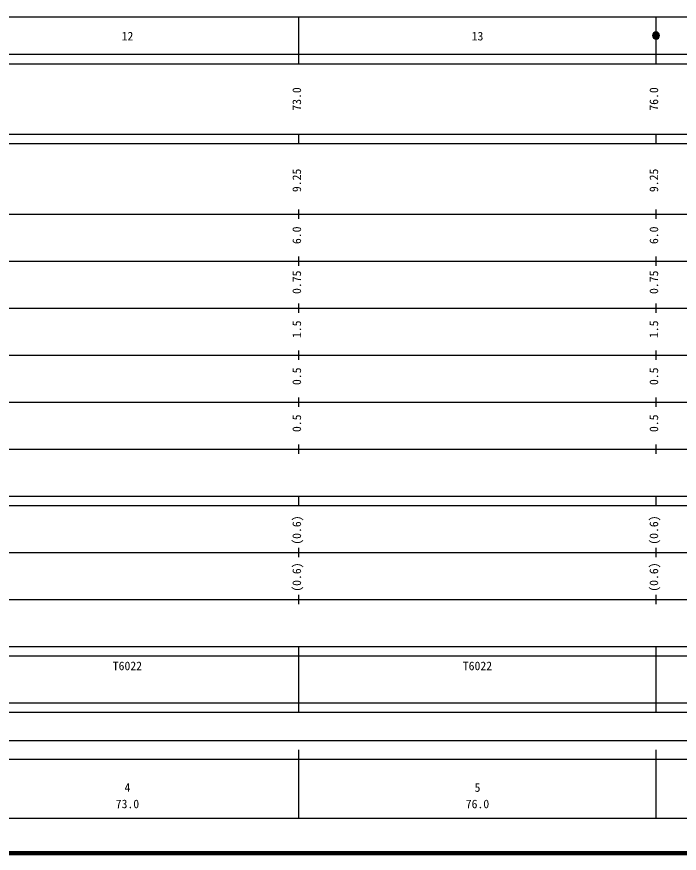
# Model space of a CAD drawing. Units: millimetres on the paper, enlarged 1000 times. Extents: x 40000 to 680000, y 20000 to 380000.
# Drawn here: x 307935 to 448944, y 20000 to 198000 of the extents above; entities that cross this region are included whole.
import ezdxf
from ezdxf.enums import TextEntityAlignment as Align

# ---------------------------------------------------------------- set-up
doc = ezdxf.new("R2010")
doc.units = ezdxf.units.MM
doc.header["$LTSCALE"] = 1000
doc.layers.add('M-TTL', color=2, linetype='Continuous', lineweight=140)
doc.layers.add('M-TTL-BAND', color=7, linetype='Continuous', lineweight=25)
doc.styles.add('ＭＳ ゴシック', font='')
doc.styles.get('ＭＳ ゴシック').set_extended_font_data('MS Gothic')

msp = doc.modelspace()

# ---------------------------------------------------------------- hatches: boundary and pattern name
at = {"layer": 'M-TTL-BAND'}
msp.add_hatch(color=256, dxfattribs=at).paths.add_polyline_path([(444750, 194000, 1), (443250, 194000, 1)])

# ---------------------------------------------------------------- linework, layer by layer
at = {"layer": 'M-TTL'}
msp.add_line((40000, 20000), (680000, 20000), dxfattribs=at)
at = {"layer": 'M-TTL-BAND'}
for p, q in [((68000, 198000), (579000, 198000)), ((368000, 188000), (368000, 198000)), ((444000, 188000), (444000, 198000)), ((40000, 190000), (579000, 190000)), ((40000, 188000), (579000, 188000)), ((40000, 173000), (579000, 173000)), ((368000, 171000), (368000, 173000)), ((444000, 171000), (444000, 173000)), ((40000, 171000), (579000, 171000)), ((368000, 155000), (368000, 157000)), ((444000, 155000), (444000, 157000)), ((40000, 156000), (579000, 156000)), ((46000, 146000), (579000, 146000)), ((368000, 145000), (368000, 147000)), ((444000, 145000), (444000, 147000)), ((52000, 136000), (579000, 136000)), ((368000, 135000), (368000, 137000)), ((444000, 135000), (444000, 137000)), ((368000, 125000), (368000, 127000)), ((444000, 125000), (444000, 127000)), ((46000, 126000), (579000, 126000)), ((52000, 116000), (579000, 116000)), ((368000, 115000), (368000, 117000)), ((444000, 115000), (444000, 117000)), ((368000, 105000), (368000, 107000)), ((444000, 105000), (444000, 107000)), ((46000, 106000), (579000, 106000)), ((40000, 96000), (579000, 96000)), ((368000, 94000), (368000, 96000)), ((444000, 94000), (444000, 96000)), ((40000, 94000), (579000, 94000)), ((49000, 84000), (579000, 84000)), ((368000, 83000), (368000, 85000)), ((444000, 83000), (444000, 85000)), ((368000, 73000), (368000, 75000)), ((444000, 73000), (444000, 75000)), ((40000, 74000), (579000, 74000)), ((40000, 64000), (579000, 64000)), ((368000, 62000), (368000, 64000)), ((444000, 62000), (444000, 64000)), ((40000, 62000), (579000, 62000)), ((368000, 52000), (368000, 62000)), ((368000, 52000), (368000, 62000)), ((444000, 52000), (444000, 62000)), ((444000, 52000), (444000, 62000)), ((40000, 52000), (579000, 52000)), ((368000, 50000), (368000, 52000)), ((444000, 50000), (444000, 52000)), ((40000, 50000), (579000, 50000)), ((302500, 44000), (565000, 44000)), ((368000, 27500), (368000, 42000)), ((444000, 27500), (444000, 42000)), ((40000, 40000), (579000, 40000)), ((68000, 27500), (579000, 27500))]:
    msp.add_line(p, q, dxfattribs=at)
msp.add_lwpolyline([(444750, 194000, 1), (443250, 194000, 1)], format="xyb", close=True, dxfattribs=at)

# ---------------------------------------------------------------- texts
at = {"layer": 'M-TTL-BAND', "style": 'ＭＳ ゴシック'}
for s, p in [('12', (331500, 192405)), ('13', (406000, 192405)), ('4', (331500, 32523)), ('5', (406000, 32523)), ('73.0', (331500, 29033)), ('76.0', (406000, 29033))]:
    msp.add_text(s, height=1833, dxfattribs=at).set_placement(p, align=Align.BOTTOM_CENTER)
for s, p in [('73.0', (369000, 180500)), ('76.0', (445000, 180500)), ('9.25', (369000, 163174)), ('9.25', (445000, 163174)), ('6.0', (369000, 151500)), ('6.0', (445000, 151500)), ('0.75', (369000, 141500)), ('0.75', (445000, 141500)), ('1.5', (369000, 131500)), ('1.5', (445000, 131500)), ('0.5', (369000, 121500)), ('0.5', (445000, 121500)), ('0.5', (369000, 111500)), ('0.5', (445000, 111500)), ('(0.6)', (369000, 88764)), ('(0.6)', (445000, 88764)), ('(0.6)', (369000, 78764)), ('(0.6)', (445000, 78764))]:
    msp.add_text(s, height=1833, rotation=90, dxfattribs=at).set_placement(p, align=Align.BOTTOM_CENTER)
for p in [(328375, 58405), (402875, 58405)]:
    msp.add_text('T6022', height=1833, dxfattribs=at).set_placement(p, align=Align.BOTTOM_LEFT)

doc.saveas('drawing.dxf')
